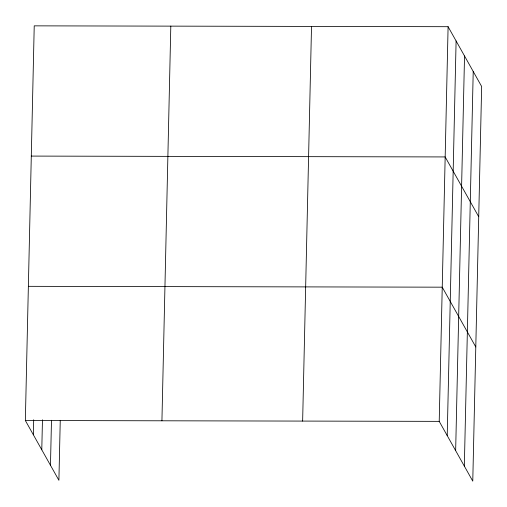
<?xml version="1.0" encoding="UTF-8"?>
<svg xmlns="http://www.w3.org/2000/svg" width="507" height="507" viewBox="0 0 507 507"><rect width="100%" height="100%" fill="white"/><g stroke="black" fill="none" stroke-linecap="round" stroke-linejoin="round"><path stroke-width="0.76" d="M60.251 420.309L58.901 480.3L25.35 420.512L34.229 25.851L448.099 26.7L481.65 86.488L472.771 481.149L439.22 421.361L448.099 26.7M33.354 434.772L33.69 419.777M41.783 449.798L42.461 419.802M50.472 465.274L51.486 420.284M161.929 420.791L170.808 26.13M302.641 421.083L311.52 26.421M447.218 435.621L456.104 40.959M455.654 450.647L464.532 55.985M464.336 466.129L473.221 71.462M31.301 156.086L445.165 156.936L478.722 216.73M28.367 286.328L442.237 287.177L475.788 346.965M25.35 420.512L439.22 421.361"/></g></svg>
